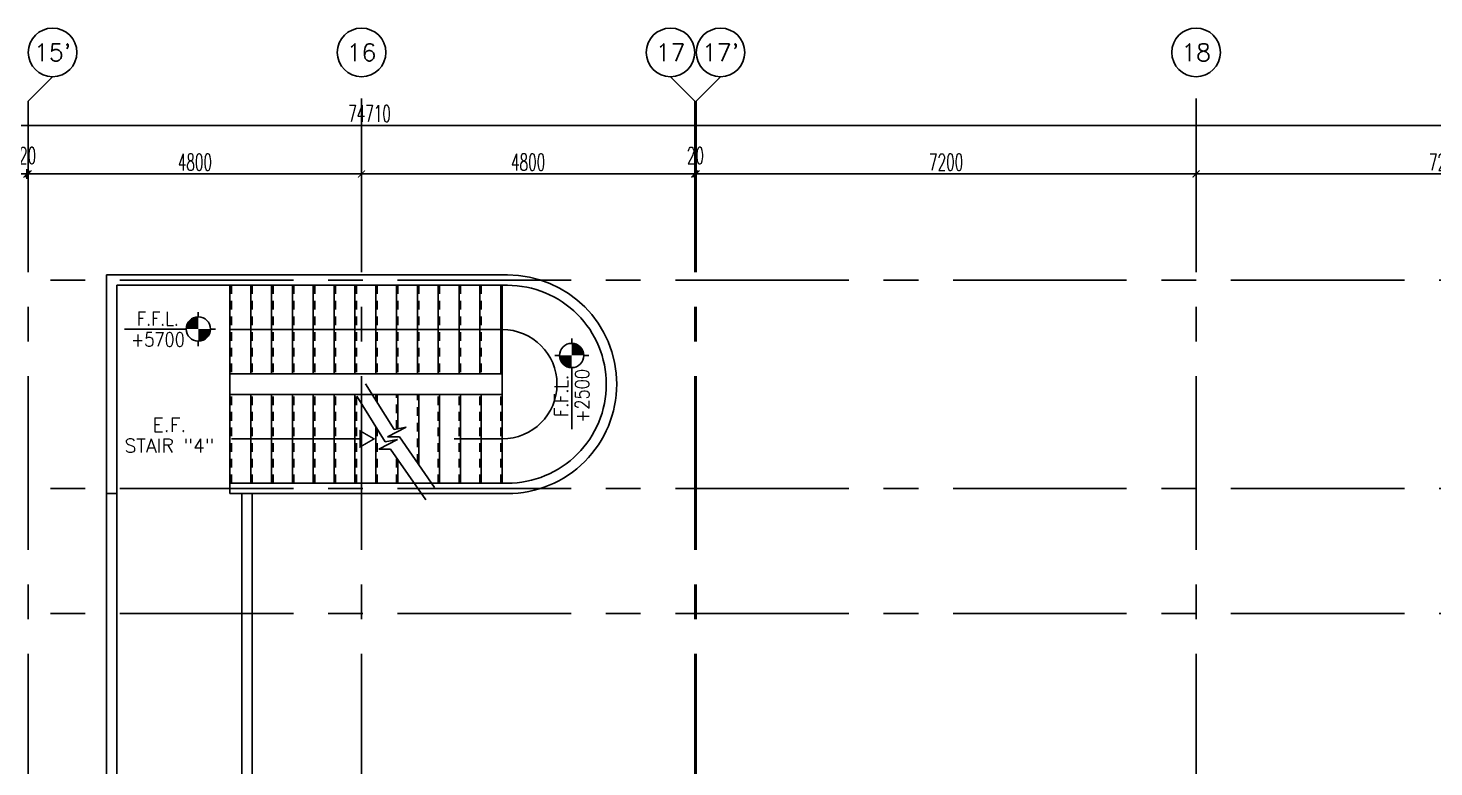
# Model space of a CAD drawing. Extents: x 276011.4 to 276105.3, y 57291.9 to 57371.4.
# Drawn here: x 276052.79 to 276073.04, y 57360.77 to 57371.41 of the extents above; entities that cross this region are included whole.
import ezdxf
from ezdxf.enums import TextEntityAlignment as Align

# ---------------------------------------------------------------- set-up
doc = ezdxf.new("R2010")
doc.units = 0
doc.header["$MEASUREMENT"] = 0
doc.header["$PDMODE"] = 34
doc.linetypes.add('CENTERX2', pattern=[4, 2.5, -0.5, 0.5, -0.5])
doc.linetypes.add('HIDDEN2', pattern=[0.1875, 0.125, -0.0625])
doc.layers.get('0').update_dxf_attribs({"color": 4, "linetype": 'CONTINUOUS'})
doc.layers.get('DEFPOINTS').update_dxf_attribs({"linetype": 'CONTINUOUS'})
for name, color, linetype in [('AX-CR', 2, 'CONTINUOUS'), ('AX-DIM', 4, 'CONTINUOUS'), ('AX-TXT', 2, 'CONTINUOUS'), ('AXES', 11, 'CENTERX2'), ('EL-LEVS', 1, 'CONTINUOUS'), ('LEV-PL', 3, 'CONTINUOUS'), ('PART', 9, 'CONTINUOUS'), ('RM-NAME', 11, 'CONTINUOUS'), ('ROOF', 7, 'CONTINUOUS'), ('STR', 5, 'CONTINUOUS'), ('WALL', 2, 'CONTINUOUS')]:
    doc.layers.add(name, color=color, linetype=linetype)
doc.styles.add('ROMANS', font='ROMANS.shx', dxfattribs={"width": 0.6})
doc.styles.add('S', font='ROMANS.SHX')
doc.dimstyles.new('STANDARD_IN', dxfattribs={"dimtxt": 0.24, "dimasz": 0.1, "dimexe": 0.07, "dimexo": 0.05, "dimgap": 0.05, "dimtad": 1, "dimdec": 0, "dimlfac": 1000, "dimzin": 0, "dimtxsty": 'ROMANS', "dimblk": 'ARCHTICK', "dimcen": 0.05, "dimdle": 0.05, "dimclrd": 4, "dimclre": 4, "dimclrt": 2, "dimazin": 3, "dimtfac": 1, "dimtdec": 0, "dimtmove": 0, "dimatfit": 3, "dimtolj": 1, "dimtzin": 0})

# ---------------------------------------------------------------- blocks, each defined once
blk = doc.blocks.new('AXU')
at = {"layer": 'AX-CR'}
blk.add_circle((0, 350), 350, dxfattribs=at)
blk = doc.blocks.new('_ARCHTICK')
at = {"color": 0, "linetype": 'BYBLOCK', "const_width": 0.15}
blk.add_lwpolyline([(-0.5, -0.5), (0.5, 0.5)], dxfattribs=at)
blk = doc.blocks.new('*D317')
at = {"layer": 'AX-DIM', "color": 4, "ltscale": 0.3}
for p, q in [((276045.525, 57369.311), (276052.825, 57369.311)), ((276045.575, 57369.337), (276045.575, 57369.241)), ((276052.775, 57369.337), (276052.775, 57369.241))]:
    blk.add_line(p, q, dxfattribs=at)
at = {"layer": 'DEFPOINTS', "color": 0, "ltscale": 0.3}
for p in [(276045.575, 57369.387), (276052.775, 57369.387), (276052.775, 57369.311)]:
    blk.add_point(p, dxfattribs=at)
at = {"layer": 'AX-DIM', "color": 4, "ltscale": 0.3, "xscale": 0.1, "yscale": 0.1, "zscale": 0.1, "rotation": 180}
blk.add_blockref('_ARCHTICK', (276045.575, 57369.311), dxfattribs=at)
at = {"layer": 'AX-DIM', "color": 4, "ltscale": 0.3, "xscale": 0.1, "yscale": 0.1, "zscale": 0.1}
blk.add_blockref('_ARCHTICK', (276052.775, 57369.311), dxfattribs=at)
at = {"layer": 'AX-DIM', "color": 2, "ltscale": 0.3, "insert": (276049.175, 57369.481), "char_height": 0.24, "attachment_point": 5, "style": 'ROMANS'}
blk.add_mtext('\\A1;7200', dxfattribs=at)
blk = doc.blocks.new('*D95')
at = {"layer": 'AX-DIM', "color": 4, "ltscale": 0.3}
for p, q in [((276020.305, 57370.011), (276095.115, 57370.011)), ((276020.355, 57365.405), (276020.355, 57370.081)), ((276095.065, 57357.883), (276095.065, 57370.081))]:
    blk.add_line(p, q, dxfattribs=at)
at = {"layer": 'DEFPOINTS', "color": 0, "ltscale": 0.3}
for p in [(276095.065, 57370.011), (276020.355, 57365.355), (276095.065, 57357.833)]:
    blk.add_point(p, dxfattribs=at)
at = {"layer": 'AX-DIM', "color": 4, "ltscale": 0.3, "xscale": 0.1, "yscale": 0.1, "zscale": 0.1, "rotation": 180}
blk.add_blockref('_ARCHTICK', (276020.355, 57370.011), dxfattribs=at)
at = {"layer": 'AX-DIM', "color": 4, "ltscale": 0.3, "xscale": 0.1, "yscale": 0.1, "zscale": 0.1}
blk.add_blockref('_ARCHTICK', (276095.065, 57370.011), dxfattribs=at)
at = {"layer": 'AX-DIM', "color": 2, "ltscale": 0.3, "insert": (276057.71, 57370.181), "char_height": 0.24, "attachment_point": 5, "style": 'ROMANS'}
blk.add_mtext('\\A1;74710', dxfattribs=at)
blk = doc.blocks.new('*D296')
at = {"layer": 'AX-DIM', "color": 4, "ltscale": 0.3}
for p, q in [((276069.615, 57368.961), (276069.615, 57369.381)), ((276076.815, 57368.961), (276076.815, 57369.381)), ((276069.565, 57369.311), (276076.865, 57369.311))]:
    blk.add_line(p, q, dxfattribs=at)
at = {"layer": 'DEFPOINTS', "color": 0, "ltscale": 0.3}
for p in [(276076.815, 57369.311), (276069.615, 57368.911), (276076.815, 57368.911)]:
    blk.add_point(p, dxfattribs=at)
at = {"layer": 'AX-DIM', "color": 4, "ltscale": 0.3, "xscale": 0.1, "yscale": 0.1, "zscale": 0.1, "rotation": 180}
blk.add_blockref('_ARCHTICK', (276069.615, 57369.311), dxfattribs=at)
at = {"layer": 'AX-DIM', "color": 4, "ltscale": 0.3, "xscale": 0.1, "yscale": 0.1, "zscale": 0.1}
blk.add_blockref('_ARCHTICK', (276076.815, 57369.311), dxfattribs=at)
at = {"layer": 'AX-DIM', "color": 2, "ltscale": 0.3, "insert": (276073.215, 57369.481), "char_height": 0.24, "attachment_point": 5, "style": 'ROMANS'}
blk.add_mtext('\\A1;7200', dxfattribs=at)
blk = doc.blocks.new('*D295')
at = {"layer": 'AX-DIM', "color": 4, "ltscale": 0.3}
for p, q in [((276062.415, 57368.961), (276062.415, 57369.381)), ((276069.615, 57368.961), (276069.615, 57369.381)), ((276062.365, 57369.311), (276069.665, 57369.311))]:
    blk.add_line(p, q, dxfattribs=at)
at = {"layer": 'DEFPOINTS', "color": 0, "ltscale": 0.3}
for p in [(276069.615, 57369.311), (276062.415, 57368.911), (276069.615, 57368.911)]:
    blk.add_point(p, dxfattribs=at)
at = {"layer": 'AX-DIM', "color": 4, "ltscale": 0.3, "xscale": 0.1, "yscale": 0.1, "zscale": 0.1, "rotation": 180}
blk.add_blockref('_ARCHTICK', (276062.415, 57369.311), dxfattribs=at)
at = {"layer": 'AX-DIM', "color": 4, "ltscale": 0.3, "xscale": 0.1, "yscale": 0.1, "zscale": 0.1}
blk.add_blockref('_ARCHTICK', (276069.615, 57369.311), dxfattribs=at)
at = {"layer": 'AX-DIM', "color": 2, "ltscale": 0.3, "insert": (276066.015, 57369.481), "char_height": 0.24, "attachment_point": 5, "style": 'ROMANS'}
blk.add_mtext('\\A1;7200', dxfattribs=at)
blk = doc.blocks.new('*D294')
at = {"layer": 'AX-DIM', "color": 4, "ltscale": 0.3}
for p, q in [((276057.595, 57368.961), (276057.595, 57369.381)), ((276062.395, 57368.961), (276062.395, 57369.381)), ((276057.545, 57369.311), (276062.445, 57369.311))]:
    blk.add_line(p, q, dxfattribs=at)
at = {"layer": 'DEFPOINTS', "color": 0, "ltscale": 0.3}
for p in [(276062.395, 57369.311), (276057.595, 57368.911), (276062.395, 57368.911)]:
    blk.add_point(p, dxfattribs=at)
at = {"layer": 'AX-DIM', "color": 4, "ltscale": 0.3, "xscale": 0.1, "yscale": 0.1, "zscale": 0.1, "rotation": 180}
blk.add_blockref('_ARCHTICK', (276057.595, 57369.311), dxfattribs=at)
at = {"layer": 'AX-DIM', "color": 4, "ltscale": 0.3, "xscale": 0.1, "yscale": 0.1, "zscale": 0.1}
blk.add_blockref('_ARCHTICK', (276062.395, 57369.311), dxfattribs=at)
at = {"layer": 'AX-DIM', "color": 2, "ltscale": 0.3, "insert": (276059.995, 57369.481), "char_height": 0.24, "attachment_point": 5, "style": 'ROMANS'}
blk.add_mtext('\\A1;4800', dxfattribs=at)
blk = doc.blocks.new('*D293')
at = {"layer": 'AX-DIM', "color": 4, "ltscale": 0.3}
for p, q in [((276062.395, 57368.961), (276062.395, 57369.381)), ((276062.415, 57368.961), (276062.415, 57369.381)), ((276062.395, 57369.311), (276062.295, 57369.311)), ((276062.395, 57369.311), (276062.415, 57369.311)), ((276062.415, 57369.311), (276062.515, 57369.311))]:
    blk.add_line(p, q, dxfattribs=at)
at = {"layer": 'DEFPOINTS', "color": 0, "ltscale": 0.3}
for p in [(276062.415, 57369.311), (276062.395, 57368.911), (276062.415, 57368.911)]:
    blk.add_point(p, dxfattribs=at)
at = {"layer": 'AX-DIM', "color": 4, "ltscale": 0.3, "xscale": 0.1, "yscale": 0.1, "zscale": 0.1}
blk.add_blockref('_ARCHTICK', (276062.395, 57369.311), dxfattribs=at)
at = {"layer": 'AX-DIM', "color": 4, "ltscale": 0.3, "xscale": 0.1, "yscale": 0.1, "zscale": 0.1, "rotation": 180}
blk.add_blockref('_ARCHTICK', (276062.415, 57369.311), dxfattribs=at)
at = {"layer": 'AX-DIM', "color": 2, "ltscale": 0.3, "insert": (276062.405, 57369.576), "char_height": 0.24, "attachment_point": 5, "style": 'ROMANS'}
blk.add_mtext('\\A1;20', dxfattribs=at)
blk = doc.blocks.new('*D281')
at = {"layer": 'AX-DIM', "color": 4, "ltscale": 0.3}
for p, q in [((276052.795, 57368.961), (276052.795, 57369.381)), ((276057.595, 57368.961), (276057.595, 57369.381)), ((276057.645, 57369.311), (276052.745, 57369.311))]:
    blk.add_line(p, q, dxfattribs=at)
at = {"layer": 'DEFPOINTS', "color": 0, "ltscale": 0.3}
for p in [(276052.795, 57369.311), (276052.795, 57368.911), (276057.595, 57368.911)]:
    blk.add_point(p, dxfattribs=at)
at = {"layer": 'AX-DIM', "color": 4, "ltscale": 0.3, "xscale": 0.1, "yscale": 0.1, "zscale": 0.1, "rotation": 180}
blk.add_blockref('_ARCHTICK', (276052.795, 57369.311), dxfattribs=at)
at = {"layer": 'AX-DIM', "color": 4, "ltscale": 0.3, "xscale": 0.1, "yscale": 0.1, "zscale": 0.1}
blk.add_blockref('_ARCHTICK', (276057.595, 57369.311), dxfattribs=at)
at = {"layer": 'AX-DIM', "color": 2, "ltscale": 0.3, "insert": (276055.195, 57369.481), "char_height": 0.24, "attachment_point": 5, "style": 'ROMANS'}
blk.add_mtext('\\A1;4800', dxfattribs=at)
blk = doc.blocks.new('*D280')
at = {"layer": 'AX-DIM', "color": 4, "ltscale": 0.3}
for p, q in [((276052.775, 57369.283), (276052.775, 57369.381)), ((276052.795, 57369.283), (276052.795, 57369.381)), ((276052.775, 57369.311), (276052.675, 57369.311)), ((276052.775, 57369.311), (276052.795, 57369.311)), ((276052.795, 57369.311), (276052.895, 57369.311))]:
    blk.add_line(p, q, dxfattribs=at)
at = {"layer": 'DEFPOINTS', "color": 0, "ltscale": 0.3}
for p in [(276052.775, 57369.233), (276052.795, 57369.311), (276052.795, 57369.233)]:
    blk.add_point(p, dxfattribs=at)
at = {"layer": 'AX-DIM', "color": 4, "ltscale": 0.3, "xscale": 0.1, "yscale": 0.1, "zscale": 0.1}
blk.add_blockref('_ARCHTICK', (276052.775, 57369.311), dxfattribs=at)
at = {"layer": 'AX-DIM', "color": 4, "ltscale": 0.3, "xscale": 0.1, "yscale": 0.1, "zscale": 0.1, "rotation": 180}
blk.add_blockref('_ARCHTICK', (276052.795, 57369.311), dxfattribs=at)
at = {"layer": 'AX-DIM', "color": 2, "ltscale": 0.3, "insert": (276052.785, 57369.576), "char_height": 0.24, "attachment_point": 5, "style": 'ROMANS'}
blk.add_mtext('\\A1;20', dxfattribs=at)
blk = doc.blocks.new('LEV1')
at = {"layer": 'LEV-PL'}
for p, q in [((0, 245), (0, 175)), ((-175, 0), (-245, 0)), ((175, 0), (1061, 0)), ((0, -175), (0, -245))]:
    blk.add_line(p, q, dxfattribs=at)
at = {"layer": 'LEV-PL', "const_width": 175}
for points in [[(-88, 0, -0.414214), (0, 88, -1)], [(88, 0, -0.414214), (0, -88, -1)]]:
    blk.add_lwpolyline(points, format="xyb", dxfattribs=at)
at = {"layer": 'LEV-PL'}
blk.add_circle((0, 0), 175, dxfattribs=at)
at = {"layer": 'LEV-PL', "color": 4, "style": 'S', "width": 0.85}
for tag, p in [('+0000', (646, 50)), ('F.F.L.', (646, -250))]:
    blk.add_attdef(tag, text='', height=200, dxfattribs=at).set_placement(p, align=Align.CENTER)

msp = doc.modelspace()

# ---------------------------------------------------------------- linework, layer by layer
for p, q in [((276057.6548, 57366.2869), (276058.0639, 57365.6316)), ((276057.528, 57366.1086), (276057.9371, 57365.4534)), ((276058.2393, 57365.6667), (276057.9704, 57365.5263)), ((276057.9704, 57365.5263), (276058.1407, 57365.5263)), ((276058.0639, 57365.6316), (276058.2393, 57365.6667)), ((276058.1407, 57365.5263), (276058.6484, 57364.795)), ((276058.1125, 57365.4885), (276057.8436, 57365.3481)), ((276057.8436, 57365.3481), (276058.0139, 57365.3481)), ((276057.9371, 57365.4534), (276058.1125, 57365.4885)), ((276058.0139, 57365.3481), (276058.5217, 57364.6168))]:
    msp.add_line(p, q)
at = {"layer": 'AXES'}
for p, q in [((276052.7955, 57370.3613), (276053.1455, 57370.7113)), ((276057.5955, 57291.8986), (276057.5955, 57370.7113)), ((276062.3955, 57370.3613), (276062.0455, 57370.7113)), ((276062.4155, 57370.3613), (276062.7655, 57370.7113)), ((276069.6155, 57291.8986), (276069.6155, 57370.7113)), ((276052.7955, 57291.8986), (276052.7955, 57370.3613)), ((276062.3955, 57291.8986), (276062.3955, 57370.3613)), ((276062.4155, 57291.8986), (276062.4155, 57370.3613)), ((276104.6155, 57367.7829), (276052.5255, 57367.7829)), ((276104.6155, 57364.7829), (276052.5255, 57364.7829)), ((276104.6155, 57362.9829), (276052.5255, 57362.9829))]:
    msp.add_line(p, q, dxfattribs=at)
at = {"layer": 'ROOF'}
for p, q in [((276053.9205, 57364.7079), (276053.9205, 57350.1329)), ((276054.0705, 57364.7079), (276054.0705, 57350.0329)), ((276055.8705, 57364.7079), (276055.8705, 57350.0329)), ((276056.0205, 57364.7079), (276056.0205, 57350.0329))]:
    msp.add_line(p, q, dxfattribs=at)
at = {"layer": 'STR'}
for p, q in [((276055.7007, 57367.7079), (276055.7007, 57366.4329)), ((276056.0007, 57367.7079), (276056.0007, 57366.4329)), ((276056.3007, 57367.7079), (276056.3007, 57366.4329)), ((276056.6007, 57367.7079), (276056.6007, 57366.4329)), ((276056.9007, 57367.7079), (276056.9007, 57366.4329)), ((276057.2007, 57367.7079), (276057.2007, 57366.4329)), ((276057.5007, 57367.7079), (276057.5007, 57366.4329)), ((276057.8007, 57367.7079), (276057.8007, 57366.4329)), ((276058.1007, 57367.7079), (276058.1007, 57366.4329)), ((276058.4007, 57367.7079), (276058.4007, 57366.4329)), ((276058.7007, 57367.7079), (276058.7007, 57366.4329)), ((276059.0007, 57367.7079), (276059.0007, 57366.4329)), ((276059.3007, 57367.7079), (276059.3007, 57366.4329)), ((276059.6007, 57367.7079), (276059.6007, 57366.4329)), ((276059.6207, 57367.7079), (276059.6207, 57366.4329)), ((276055.7007, 57367.0704), (276059.6231, 57367.0704)), ((276055.7007, 57364.8579), (276055.7007, 57366.1329)), ((276056.0007, 57364.8579), (276056.0007, 57366.1329)), ((276056.3007, 57364.8579), (276056.3007, 57366.1329)), ((276056.6007, 57364.8579), (276056.6007, 57366.1329)), ((276056.9007, 57364.8579), (276056.9007, 57366.1329)), ((276057.2007, 57364.8579), (276057.2007, 57366.1329)), ((276057.5007, 57364.8579), (276057.5007, 57366.1329)), ((276057.8007, 57366.0532), (276057.8007, 57366.1329)), ((276057.8207, 57366.0211), (276057.8207, 57366.1329)), ((276058.1207, 57365.643), (276058.1207, 57366.1329)), ((276058.4207, 57365.123), (276058.4207, 57366.1329)), ((276058.7207, 57364.8579), (276058.7207, 57366.1329)), ((276059.0207, 57364.8579), (276059.0207, 57366.1329)), ((276059.3207, 57364.8579), (276059.3207, 57366.1329)), ((276059.6207, 57364.8579), (276059.6207, 57366.1329)), ((276057.8007, 57364.8579), (276057.8007, 57365.6719)), ((276057.5756, 57365.4954), (276055.7207, 57365.4954)), ((276058.9276, 57365.4954), (276059.6231, 57365.4954)), ((276058.1207, 57364.8579), (276058.1207, 57365.1943))]:
    msp.add_line(p, q, dxfattribs=at)
at = {"layer": 'STR', "linetype": 'HIDDEN2'}
for p, q in [((276055.7207, 57367.7079), (276055.7207, 57366.4329)), ((276056.0207, 57367.7079), (276056.0207, 57366.4329)), ((276056.3207, 57367.7079), (276056.3207, 57366.4329)), ((276056.6207, 57367.7079), (276056.6207, 57366.4329)), ((276056.9207, 57367.7079), (276056.9207, 57366.4329)), ((276057.2207, 57367.7079), (276057.2207, 57366.4329)), ((276057.5207, 57367.7079), (276057.5207, 57366.4329)), ((276057.8207, 57367.7079), (276057.8207, 57366.4329)), ((276058.1207, 57367.7079), (276058.1207, 57366.4329)), ((276058.4207, 57367.7079), (276058.4207, 57366.4329)), ((276058.7207, 57367.7079), (276058.7207, 57366.4329)), ((276059.0207, 57367.7079), (276059.0207, 57366.4329)), ((276059.3207, 57367.7079), (276059.3207, 57366.4329)), ((276059.6007, 57367.7079), (276059.6007, 57366.4329)), ((276059.6207, 57367.7079), (276059.6207, 57366.4329)), ((276055.7207, 57364.8579), (276055.7207, 57366.1329)), ((276056.0207, 57364.8579), (276056.0207, 57366.1329)), ((276056.3207, 57364.8579), (276056.3207, 57366.1329)), ((276056.6207, 57364.8579), (276056.6207, 57366.1329)), ((276056.9207, 57364.8579), (276056.9207, 57366.1329)), ((276057.2207, 57364.8579), (276057.2207, 57366.1329)), ((276057.5207, 57364.8579), (276057.5207, 57366.1329)), ((276057.8007, 57366.0532), (276057.8007, 57366.1329)), ((276057.8207, 57366.0211), (276057.8207, 57366.1329)), ((276058.1007, 57365.639), (276058.1007, 57366.1329)), ((276058.4007, 57365.1518), (276058.4007, 57366.1329)), ((276058.7007, 57364.8579), (276058.7007, 57366.1329)), ((276059.0007, 57364.8579), (276059.0007, 57366.1329)), ((276059.3007, 57364.8579), (276059.3007, 57366.1329)), ((276059.6007, 57364.8579), (276059.6007, 57366.1329)), ((276057.8207, 57364.8579), (276057.8207, 57365.6399)), ((276058.1007, 57364.8579), (276058.1007, 57365.2231))]:
    msp.add_line(p, q, dxfattribs=at)
at = {"layer": 'STR', "const_width": 0.0215}
msp.add_lwpolyline([(276057.5756, 57365.6109), (276057.5756, 57365.38), (276057.7756, 57365.4954)], close=True, dxfattribs=at)
at = {"layer": 'STR'}
msp.add_arc((276059.6231, 57366.2829), 0.7875, 270, 90, dxfattribs=at)
at = {"layer": 'WALL'}
for p, q in [((276059.696, 57367.8579), (276053.9205, 57367.8579)), ((276053.9205, 57367.8579), (276053.9205, 57364.7079)), ((276059.696, 57367.7079), (276054.0705, 57367.7079)), ((276054.0705, 57367.7079), (276054.0705, 57364.7079)), ((276059.6207, 57366.4329), (276055.7007, 57366.4329)), ((276055.7007, 57366.4329), (276055.7007, 57366.1329)), ((276059.6207, 57366.1329), (276059.6207, 57366.4329)), ((276059.6207, 57366.1329), (276055.7007, 57366.1329)), ((276059.696, 57364.8579), (276055.7007, 57364.8579)), ((276055.7007, 57364.8579), (276055.7007, 57364.7079)), ((276059.696, 57364.7079), (276055.7007, 57364.7079))]:
    msp.add_line(p, q, dxfattribs=at)
at = {"layer": 'WALL', "linetype": 'BYBLOCK', "ltscale": 0.3}
msp.add_line((276054.0705, 57364.7079), (276053.9205, 57364.7079), dxfattribs=at)
at = {"layer": 'WALL'}
for radius, start, end in [(1.575, 0, 90), (1.425, 0, 90.00002), (1.425, 269.99997, 0), (1.575, 269.99997, 0)]:
    msp.add_arc((276059.696, 57366.2829), radius, start, end, dxfattribs=at)

# ---------------------------------------------------------------- block references
at = {"layer": 'AXES'}
ref = msp.add_blockref('AXU', (276053.1455, 57370.7113), dxfattribs=dict(at, xscale=0.001, yscale=0.001, zscale=0.001))
ref.add_attrib('AX', "15'", dxfattribs={"layer": 'AX-TXT', "height": 0.25, "style": 'ROMANS'}).set_placement((276053.1455, 57371.0613), align=Align.MIDDLE)
ref = msp.add_blockref('AXU', (276057.5955, 57370.7113), dxfattribs=dict(at, xscale=0.001, yscale=0.001, zscale=0.001))
ref.add_attrib('AX', '16', dxfattribs={"layer": 'AX-TXT', "height": 0.25, "style": 'ROMANS'}).set_placement((276057.5955, 57371.0613), align=Align.MIDDLE)
ref = msp.add_blockref('AXU', (276062.0455, 57370.7113), dxfattribs=dict(at, xscale=0.001, yscale=0.001, zscale=0.001))
ref.add_attrib('AX', '17', dxfattribs={"layer": 'AX-TXT', "height": 0.25, "style": 'ROMANS'}).set_placement((276062.0455, 57371.0613), align=Align.MIDDLE)
ref = msp.add_blockref('AXU', (276062.7655, 57370.7113), dxfattribs=dict(at, xscale=0.001, yscale=0.001, zscale=0.001))
ref.add_attrib('AX', "17'", dxfattribs={"layer": 'AX-TXT', "height": 0.25, "style": 'ROMANS'}).set_placement((276062.7655, 57371.0613), align=Align.MIDDLE)
ref = msp.add_blockref('AXU', (276069.6155, 57370.7113), dxfattribs=dict(at, xscale=0.001, yscale=0.001, zscale=0.001))
ref.add_attrib('AX', '18', dxfattribs={"layer": 'AX-TXT', "height": 0.25, "style": 'ROMANS'}).set_placement((276069.6155, 57371.0613), align=Align.MIDDLE)
at = {"layer": 'EL-LEVS'}
ref = msp.add_blockref('LEV1', (276060.6228, 57366.6966), dxfattribs=dict(at, xscale=0.001, yscale=0.001, zscale=0.001, rotation=270))
ref.add_attrib('F.F.L.', 'F.F.L.', dxfattribs={"layer": 'LEV-PL', "color": 4, "height": 0.2, "rotation": 90, "style": 'S', "width": 0.85}).set_placement((276060.5728, 57366.1153), align=Align.CENTER)
ref.add_attrib('+0000', '+2500', dxfattribs={"layer": 'LEV-PL', "color": 4, "height": 0.2, "rotation": 90, "style": 'S', "width": 0.85}).set_placement((276060.8728, 57366.1153), align=Align.CENTER)
at = {"layer": 'PART'}
ref = msp.add_blockref('LEV1', (276055.245, 57367.0776), dxfattribs=dict(at, xscale=0.001, yscale=0.001, zscale=0.001, rotation=180))
ref.add_attrib('F.F.L.', 'F.F.L.', dxfattribs={"layer": 'LEV-PL', "color": 4, "height": 0.2, "style": 'S', "width": 0.85}).set_placement((276054.6636, 57367.1276), align=Align.CENTER)
ref.add_attrib('+0000', '+5700', dxfattribs={"layer": 'LEV-PL', "color": 4, "height": 0.2, "style": 'S', "width": 0.85}).set_placement((276054.6636, 57366.8276), align=Align.CENTER)

# ---------------------------------------------------------------- texts
at = {"layer": 'RM-NAME', "style": 'ROMANS'}
for s, p in [('E.F.', (276054.8285, 57365.6986)), ('STAIR "4"', (276054.8285, 57365.3986))]:
    msp.add_text(s, height=0.2, dxfattribs=at).set_placement(p, align=Align.MIDDLE)

# ---------------------------------------------------------------- dimensions: what is measured, and where the dimension line sits
at = {"layer": 'AX-DIM'}
for base, p1, p2, picture, middle in [((276095.0655, 57370.0113), (276020.3555, 57365.3553), (276095.0655, 57357.8329), '*D95', (276057.7105, 57370.1813)), ((276052.7755, 57369.3113), (276045.5755, 57369.3873), (276052.7755, 57369.3873), '*D317', (276049.1755, 57369.4813)), ((276052.7955, 57369.3113), (276052.7755, 57369.2333), (276052.7955, 57369.2333), '*D280', (276052.7855, 57369.5763)), ((276062.3955, 57369.3113), (276057.5955, 57368.9113), (276062.3955, 57368.9113), '*D294', (276059.9955, 57369.4813)), ((276062.4155, 57369.3113), (276062.3955, 57368.9113), (276062.4155, 57368.9113), '*D293', (276062.4055, 57369.5763)), ((276069.6155, 57369.3113), (276062.4155, 57368.9113), (276069.6155, 57368.9113), '*D295', (276066.0155, 57369.4813)), ((276076.8155, 57369.3113), (276069.6155, 57368.9113), (276076.8155, 57368.9113), '*D296', (276073.2155, 57369.4813))]:
    dim = msp.add_linear_dim(base=base, p1=p1, p2=p2, dimstyle='STANDARD_IN', dxfattribs=at)
    dim.commit()
    dim.dimension.update_dxf_attribs({"geometry": picture, "text_midpoint": middle})
dim = msp.add_linear_dim(base=(276052.7955, 57369.3113), p1=(276057.5955, 57368.9113), p2=(276052.7955, 57368.9113), angle=180, dimstyle='STANDARD_IN', dxfattribs=at)
dim.commit()
dim.dimension.update_dxf_attribs({"geometry": '*D281', "text_midpoint": (276055.1955, 57369.4813)})

doc.saveas('drawing.dxf')
